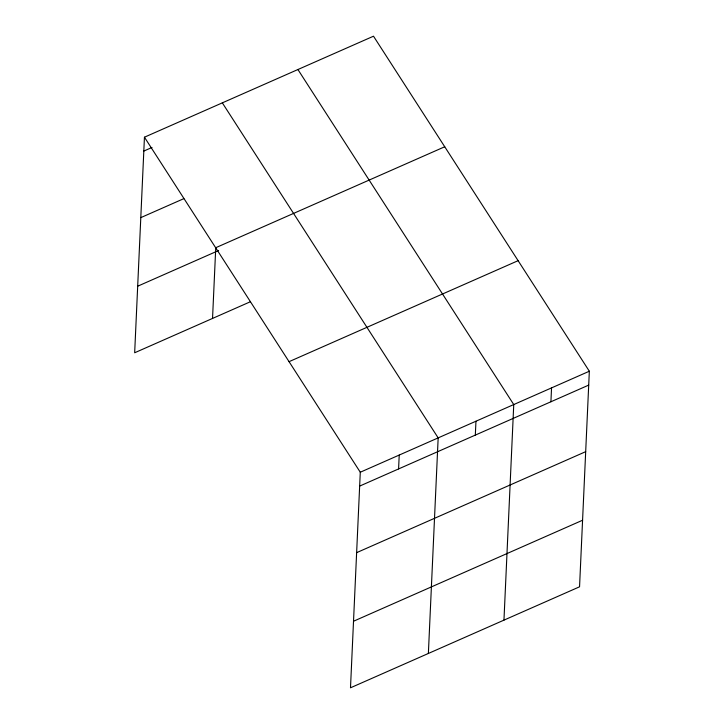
<?xml version="1.0" encoding="UTF-8"?>
<svg xmlns="http://www.w3.org/2000/svg" width="724" height="724" viewBox="0 0 724 724"><rect width="100%" height="100%" fill="white"/><g stroke="black" fill="none" stroke-linecap="round" stroke-linejoin="round"><path stroke-width="1.09" d="M144.447 137.198L360.281 472.229L350.497 687.8L579.553 586.802L589.336 371.231L373.503 36.2L144.447 137.198L134.664 352.769L250.332 301.763M212.539 318.424L215.761 247.445M398.589 468.926L399.223 455.061M428.373 653.464L438.165 437.893L222.331 102.853M475.324 435.097L475.958 421.223M503.958 620.133L513.75 404.562L297.917 69.531M550.919 401.766L551.543 387.901M143.823 151.063L152.022 147.452M140.8 217.625L183.833 198.648M215.671 247.753L444.735 146.764M137.687 286.206L218.63 250.513M289.057 361.665L518.113 260.676M360.281 472.229L589.336 371.231M359.656 486.094L588.712 385.105M356.633 552.656L585.689 451.667M353.52 621.237L582.576 520.239"/></g></svg>
